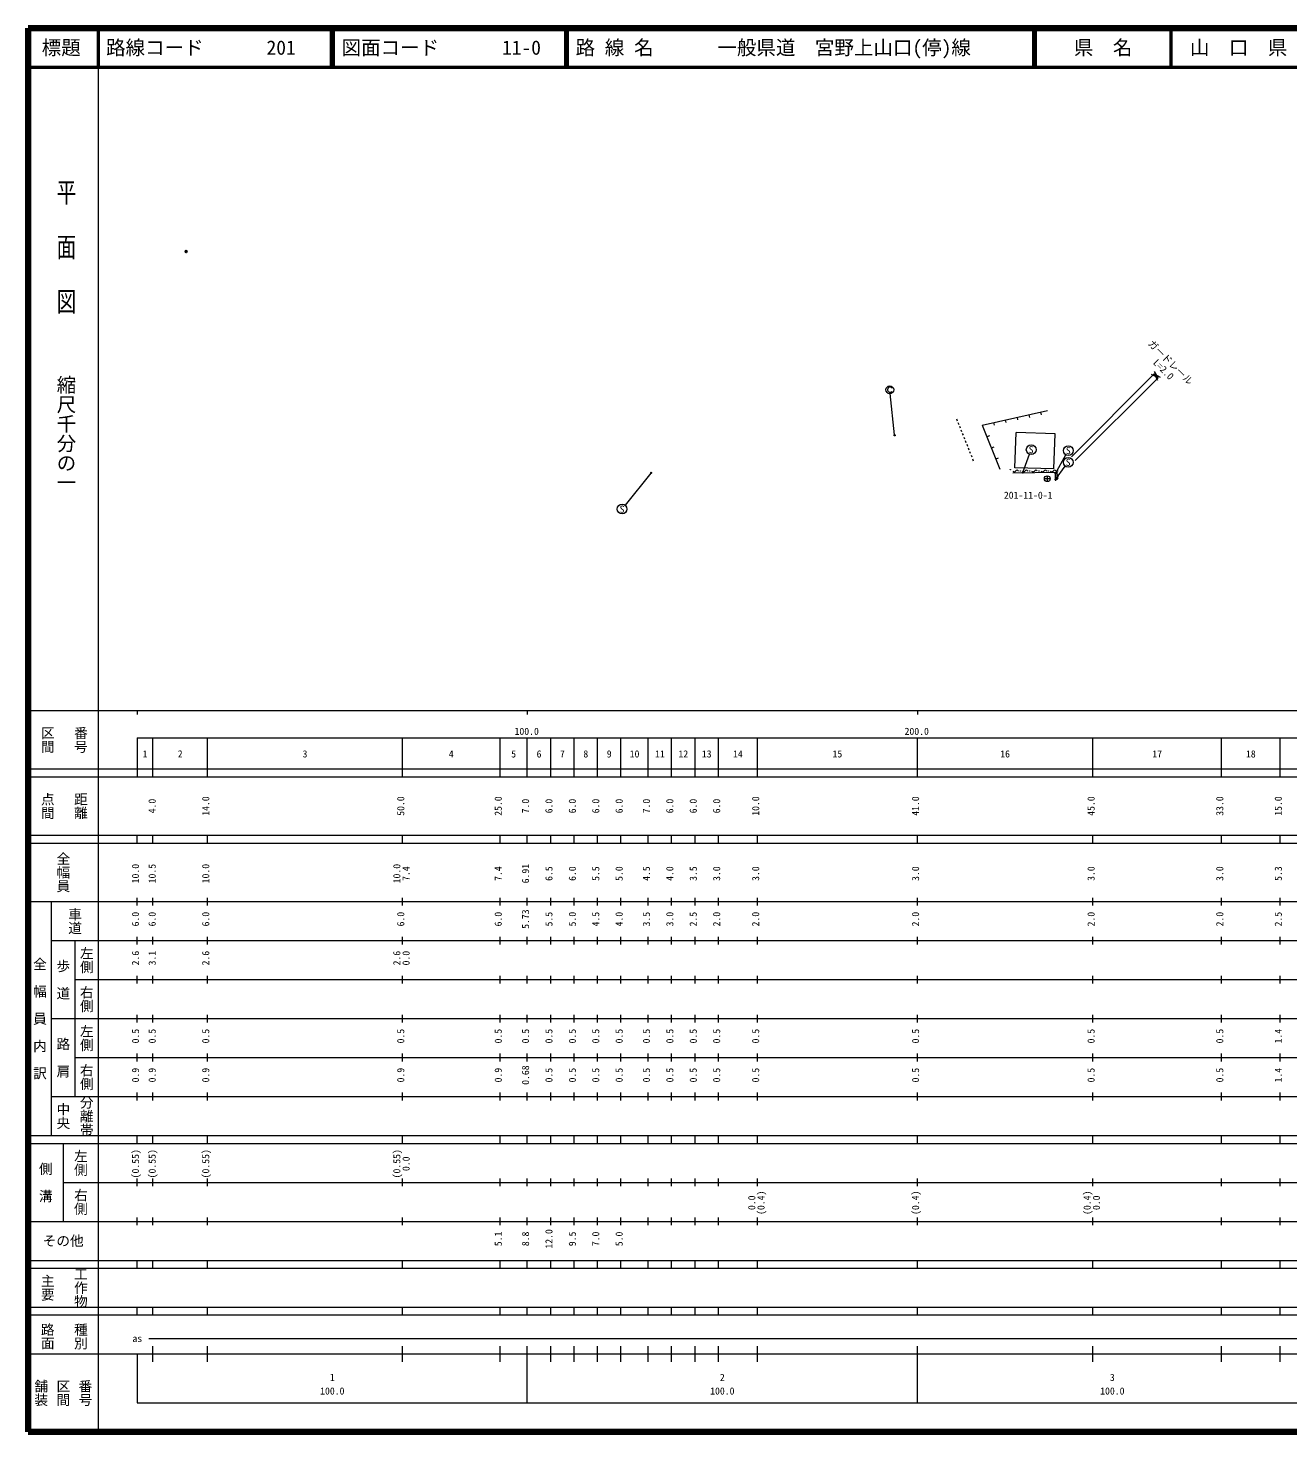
# Model space of a CAD drawing. Units: millimetres on the paper, with parts at other scales. Extents: x 40 to 680, y 20 to 380.
# Drawn here: x 40 to 363, y 20 to 380 of the extents above; entities that cross this region are included whole.
import ezdxf
from ezdxf.enums import TextEntityAlignment as Align

# ---------------------------------------------------------------- set-up
doc = ezdxf.new("R2010")
doc.units = ezdxf.units.MM
doc.header["$PDMODE"] = 32
doc.header["$PDSIZE"] = 0.5
for name, color, linetype, lineweight in [('M-BGD', 7, 'Continuous', 13), ('M-BMK-SRVR', 3, 'Continuous', 13), ('M-STR-HTXT', 7, 'Continuous', 13), ('M-STR-STRC', 7, 'Continuous', 13), ('M-TTL', 2, 'Continuous', 140), ('M-TTL-BAND', 7, 'Continuous', 13), ('M-TTL-LINE', 7, 'Continuous', 50)]:
    doc.layers.add(name, color=color, linetype=linetype, lineweight=lineweight)
doc.layers.add('M-OTRS', color=6, linetype='Continuous')
doc.layers.add('M-TTL-TXT', color=7, linetype='Continuous')
doc.styles.add('@ＭＳ ゴシック', font='')
doc.styles.add('ＭＳ ゴシック', font='')
doc.styles.get('@ＭＳ ゴシック').set_extended_font_data('@MS Gothic')
doc.styles.get('ＭＳ ゴシック').set_extended_font_data('MS Gothic')

msp = doc.modelspace()

# ---------------------------------------------------------------- linework, layer by layer
at = {"layer": 'M-BGD'}
for p, q in [((284.617, 278.167), (301.352, 281.904)), ((296.813, 280.173), (296.662, 280.856)), ((299.825, 280.845), (299.673, 281.529)), ((278.031, 279.817), (278.236, 279.307)), ((278.422, 278.842), (278.607, 278.378)), ((278.793, 277.914), (278.979, 277.45)), ((284.617, 278.167), (289.132, 266.879)), ((287.78, 278.156), (287.628, 278.839)), ((290.791, 278.828), (290.639, 279.511)), ((293.802, 279.5), (293.65, 280.184)), ((279.164, 276.986), (279.35, 276.521)), ((279.536, 276.057), (279.722, 275.593)), ((279.907, 275.129), (280.093, 274.665)), ((280.279, 274.2), (280.465, 273.736)), ((286.471, 275.415), (285.821, 275.156)), ((293.029, 267.271), (293.326, 276.266)), ((303.32, 275.937), (293.326, 276.266)), ((303.024, 266.942), (303.32, 275.937)), ((280.65, 273.272), (280.836, 272.808)), ((281.022, 272.343), (281.208, 271.879)), ((281.393, 271.415), (281.579, 270.951)), ((281.765, 270.487), (281.951, 270.022)), ((287.617, 272.55), (286.967, 272.291)), ((282.136, 269.558), (282.341, 269.047)), ((288.763, 269.686), (288.113, 269.427)), ((303.024, 266.942), (293.029, 267.271)), ((292.496, 265.956), (303.746, 266.116)), ((303.746, 266.116), (303.746, 264.116))]:
    msp.add_line(p, q, dxfattribs=at)
for centre in [(291.818, 266.771), (294.411, 266.413), (296.811, 266.413), (299.211, 266.413), (301.611, 266.413), (304.011, 266.413), (303.951, 264.459)]:
    msp.add_circle(centre, 0.05, dxfattribs=at)
for centre, radius, start, end in [((292.836, 266.664), 0.452, 213.85503, 326.14497), ((293.586, 266.161), 0.452, 33.85503, 146.14497), ((295.236, 266.664), 0.452, 213.85503, 326.14497), ((295.986, 266.161), 0.452, 33.85503, 146.14497), ((297.636, 266.664), 0.452, 213.85503, 326.14497), ((298.386, 266.161), 0.452, 33.85503, 146.14497), ((300.036, 266.664), 0.452, 213.85503, 326.14497), ((300.786, 266.161), 0.452, 33.85503, 146.14497), ((302.436, 266.664), 0.452, 213.85503, 326.14497), ((303.186, 266.161), 0.452, 33.85503, 146.14497), ((304.136, 265.771), 0.385, 118.69866, 241.30134), ((303.766, 265.096), 0.385, 298.69866, 61.30134)]:
    msp.add_arc(centre, radius, start, end, dxfattribs=at)
at = {"layer": 'M-BMK-SRVR'}
for p, q in [((302.065, 264.442), (300.565, 264.442)), ((301.315, 265.192), (301.315, 263.692))]:
    msp.add_line(p, q, dxfattribs=at)
msp.add_circle((301.315, 264.442), 0.75, dxfattribs=at)
at = {"layer": 'M-OTRS'}
msp.add_point((80.504, 322.675), dxfattribs=at)
at = {"layer": 'M-STR-HTXT'}
for p, q in [((329.717, 290.288), (328.826, 291.943)), ((307.497, 270.082), (328.71, 291.295)), ((308.504, 269.075), (329.717, 290.288)), ((329.717, 290.288), (328.062, 291.179)), ((328.71, 291.295), (329.717, 290.288)), ((328.71, 291.295), (329.552, 289.732)), ((328.71, 291.295), (330.273, 290.453))]:
    msp.add_line(p, q, dxfattribs=at)
at = {"layer": 'M-STR-STRC'}
for p, q in [((260.47, 287.432), (260.518, 287.651)), ((260.474, 287.101), (260.47, 287.432)), ((260.525, 286.89), (260.474, 287.101)), ((260.518, 287.651), (260.571, 287.719)), ((260.639, 286.723), (260.525, 286.89)), ((260.571, 287.719), (260.684, 287.876)), ((260.747, 286.617), (260.639, 286.723)), ((260.684, 287.876), (260.838, 287.984)), ((260.864, 286.562), (260.747, 286.617)), ((260.838, 287.984), (261.117, 287.99)), ((261.139, 286.566), (260.864, 286.562)), ((262.167, 275.714), (261.041, 286.253)), ((261.117, 287.99), (261.279, 287.94)), ((261.3, 286.62), (261.139, 286.566)), ((261.279, 287.94), (261.391, 287.832)), ((261.409, 286.736), (261.3, 286.62)), ((261.391, 287.832), (261.452, 287.664)), ((261.457, 286.838), (261.409, 286.736)), ((262.221, 275.615), (262.152, 275.534)), ((295.042, 265.998), (296.764, 270.692)), ((303.447, 265.804), (306.111, 270.544)), ((303.447, 264.227), (305.944, 267.622)), ((199.692, 265.835), (193.09, 257.625)), ((199.82, 265.984), (199.749, 265.904)), ((303.342, 265.928), (303.342, 264.098))]:
    msp.add_line(p, q, dxfattribs=at)
for centre, radius in [((260.935, 287.247), 1), ((260.935, 287.247), 1), ((262.182, 275.574), 0.14), ((262.182, 275.574), 0.11), ((262.182, 275.574), 0.0802), ((262.182, 275.574), 0.0501), ((262.182, 275.574), 0.02), ((297.195, 271.865), 1.25), ((306.723, 271.634), 1.25), ((306.685, 268.629), 1.25), ((199.779, 265.944), 0.14), ((199.779, 265.944), 0.11), ((199.779, 265.944), 0.0802), ((199.779, 265.944), 0.0501), ((199.779, 265.944), 0.02), ((295.042, 265.998), 0.14), ((295.042, 265.998), 0.11), ((295.042, 265.998), 0.0802), ((295.042, 265.998), 0.0501), ((295.042, 265.998), 0.02), ((303.447, 265.804), 0.1), ((303.447, 264.227), 0.1), ((192.307, 256.65), 1.25)]:
    msp.add_circle(centre, radius, dxfattribs=at)
for points in [[(303.342, 265.928), (303.364, 265.971), (303.388, 266.016), (303.441, 266.026), (303.497, 266.036), (303.535, 265.996), (303.57, 265.96)], [(303.342, 264.098), (303.374, 264.061), (303.403, 264.025), (303.455, 264.027), (303.503, 264.028), (303.53, 264.056), (303.561, 264.089)]]:
    msp.add_open_spline(points, degree=3, knots=[0, 0, 0, 0, 1, 1, 1, 2, 2, 2, 2], dxfattribs=at)
at = {"layer": 'M-TTL'}
for p, q in [((40, 380), (40, 20)), ((680, 380), (40, 380)), ((40, 20), (680, 20))]:
    msp.add_line(p, q, dxfattribs=at)
at = {"layer": 'M-TTL-BAND'}
for p, q in [((58, 370), (58, 20)), ((40, 205), (579, 205)), ((68, 205), (68, 204)), ((168, 205), (168, 204)), ((268, 205), (268, 204)), ((68, 198), (579, 198)), ((68, 198), (68, 188)), ((72, 188), (72, 198)), ((86, 188), (86, 198)), ((136, 188), (136, 198)), ((161, 188), (161, 198)), ((168, 188), (168, 198)), ((174, 188), (174, 198)), ((180, 188), (180, 198)), ((186, 188), (186, 198)), ((192, 188), (192, 198)), ((199, 188), (199, 198)), ((205, 188), (205, 198)), ((211, 188), (211, 198)), ((217, 188), (217, 198)), ((227, 188), (227, 198)), ((268, 188), (268, 198)), ((313, 188), (313, 198)), ((346, 188), (346, 198)), ((361, 188), (361, 198)), ((40, 190), (579, 190)), ((40, 188), (579, 188)), ((40, 173), (579, 173)), ((68, 171), (68, 173)), ((72, 171), (72, 173)), ((86, 171), (86, 173)), ((136, 171), (136, 173)), ((161, 171), (161, 173)), ((168, 171), (168, 173)), ((174, 171), (174, 173)), ((180, 171), (180, 173)), ((186, 171), (186, 173)), ((192, 171), (192, 173)), ((199, 171), (199, 173)), ((205, 171), (205, 173)), ((211, 171), (211, 173)), ((217, 171), (217, 173)), ((227, 171), (227, 173)), ((268, 171), (268, 173)), ((313, 171), (313, 173)), ((346, 171), (346, 173)), ((361, 171), (361, 173)), ((40, 171), (579, 171)), ((40, 156), (579, 156)), ((46, 96), (46, 156)), ((68, 155), (68, 157)), ((72, 155), (72, 157)), ((86, 155), (86, 157)), ((136, 155), (136, 157)), ((161, 155), (161, 157)), ((168, 155), (168, 157)), ((174, 155), (174, 157)), ((180, 155), (180, 157)), ((186, 155), (186, 157)), ((192, 155), (192, 157)), ((199, 155), (199, 157)), ((205, 155), (205, 157)), ((211, 155), (211, 157)), ((217, 155), (217, 157)), ((227, 155), (227, 157)), ((268, 155), (268, 157)), ((313, 155), (313, 157)), ((346, 155), (346, 157)), ((361, 155), (361, 157)), ((46, 146), (579, 146)), ((52, 146), (52, 106)), ((68, 145), (68, 147)), ((72, 145), (72, 147)), ((86, 145), (86, 147)), ((136, 145), (136, 147)), ((161, 145), (161, 147)), ((168, 145), (168, 147)), ((174, 145), (174, 147)), ((180, 145), (180, 147)), ((186, 145), (186, 147)), ((192, 145), (192, 147)), ((199, 145), (199, 147)), ((205, 145), (205, 147)), ((211, 145), (211, 147)), ((217, 145), (217, 147)), ((227, 145), (227, 147)), ((268, 145), (268, 147)), ((313, 145), (313, 147)), ((346, 145), (346, 147)), ((361, 145), (361, 147)), ((68, 135), (68, 137)), ((72, 135), (72, 137)), ((86, 135), (86, 137)), ((136, 135), (136, 137)), ((161, 135), (161, 137)), ((168, 135), (168, 137)), ((174, 135), (174, 137)), ((180, 135), (180, 137)), ((186, 135), (186, 137)), ((192, 135), (192, 137)), ((199, 135), (199, 137)), ((205, 135), (205, 137)), ((211, 135), (211, 137)), ((217, 135), (217, 137)), ((227, 135), (227, 137)), ((268, 135), (268, 137)), ((313, 135), (313, 137)), ((346, 135), (346, 137)), ((361, 135), (361, 137)), ((52, 136), (579, 136)), ((46, 126), (579, 126)), ((68, 125), (68, 127)), ((72, 125), (72, 127)), ((86, 125), (86, 127)), ((136, 125), (136, 127)), ((161, 125), (161, 127)), ((168, 125), (168, 127)), ((174, 125), (174, 127)), ((180, 125), (180, 127)), ((186, 125), (186, 127)), ((192, 125), (192, 127)), ((199, 125), (199, 127)), ((205, 125), (205, 127)), ((211, 125), (211, 127)), ((217, 125), (217, 127)), ((227, 125), (227, 127)), ((268, 125), (268, 127)), ((313, 125), (313, 127)), ((346, 125), (346, 127)), ((361, 125), (361, 127)), ((52, 116), (579, 116)), ((68, 115), (68, 117)), ((72, 115), (72, 117)), ((86, 115), (86, 117)), ((136, 115), (136, 117)), ((161, 115), (161, 117)), ((168, 115), (168, 117)), ((174, 115), (174, 117)), ((180, 115), (180, 117)), ((186, 115), (186, 117)), ((192, 115), (192, 117)), ((199, 115), (199, 117)), ((205, 115), (205, 117)), ((211, 115), (211, 117)), ((217, 115), (217, 117)), ((227, 115), (227, 117)), ((268, 115), (268, 117)), ((313, 115), (313, 117)), ((346, 115), (346, 117)), ((361, 115), (361, 117)), ((46, 106), (579, 106)), ((68, 105), (68, 107)), ((72, 105), (72, 107)), ((86, 105), (86, 107)), ((136, 105), (136, 107)), ((161, 105), (161, 107)), ((168, 105), (168, 107)), ((174, 105), (174, 107)), ((180, 105), (180, 107)), ((186, 105), (186, 107)), ((192, 105), (192, 107)), ((199, 105), (199, 107)), ((205, 105), (205, 107)), ((211, 105), (211, 107)), ((217, 105), (217, 107)), ((227, 105), (227, 107)), ((268, 105), (268, 107)), ((313, 105), (313, 107)), ((346, 105), (346, 107)), ((361, 105), (361, 107)), ((40, 96), (579, 96)), ((40, 94), (579, 94)), ((49, 94), (49, 74)), ((68, 94), (68, 96)), ((72, 94), (72, 96)), ((86, 94), (86, 96)), ((136, 94), (136, 96)), ((161, 94), (161, 96)), ((168, 94), (168, 96)), ((174, 94), (174, 96)), ((180, 94), (180, 96)), ((186, 94), (186, 96)), ((192, 94), (192, 96)), ((199, 94), (199, 96)), ((205, 94), (205, 96)), ((211, 94), (211, 96)), ((217, 94), (217, 96)), ((227, 94), (227, 96)), ((268, 94), (268, 96)), ((313, 94), (313, 96)), ((346, 94), (346, 96)), ((361, 94), (361, 96)), ((49, 84), (579, 84)), ((68, 83), (68, 85)), ((72, 83), (72, 85)), ((86, 83), (86, 85)), ((136, 83), (136, 85)), ((161, 83), (161, 85)), ((168, 83), (168, 85)), ((174, 83), (174, 85)), ((180, 83), (180, 85)), ((186, 83), (186, 85)), ((192, 83), (192, 85)), ((199, 83), (199, 85)), ((205, 83), (205, 85)), ((211, 83), (211, 85)), ((217, 83), (217, 85)), ((227, 83), (227, 85)), ((268, 83), (268, 85)), ((313, 83), (313, 85)), ((346, 83), (346, 85)), ((361, 83), (361, 85)), ((40, 74), (579, 74)), ((68, 73), (68, 75)), ((72, 73), (72, 75)), ((86, 73), (86, 75)), ((136, 73), (136, 75)), ((161, 73), (161, 75)), ((168, 73), (168, 75)), ((174, 73), (174, 75)), ((180, 73), (180, 75)), ((186, 73), (186, 75)), ((192, 73), (192, 75)), ((199, 73), (199, 75)), ((205, 73), (205, 75)), ((211, 73), (211, 75)), ((217, 73), (217, 75)), ((227, 73), (227, 75)), ((268, 73), (268, 75)), ((313, 73), (313, 75)), ((346, 73), (346, 75)), ((361, 73), (361, 75)), ((40, 64), (579, 64)), ((40, 62), (579, 62)), ((68, 62), (68, 64)), ((72, 62), (72, 64)), ((86, 62), (86, 64)), ((136, 62), (136, 64)), ((161, 62), (161, 64)), ((168, 62), (168, 64)), ((174, 62), (174, 64)), ((180, 62), (180, 64)), ((186, 62), (186, 64)), ((192, 62), (192, 64)), ((199, 62), (199, 64)), ((205, 62), (205, 64)), ((211, 62), (211, 64)), ((217, 62), (217, 64)), ((227, 62), (227, 64)), ((268, 62), (268, 64)), ((313, 62), (313, 64)), ((346, 62), (346, 64)), ((361, 62), (361, 64)), ((40, 52), (579, 52)), ((68, 50), (68, 52)), ((72, 50), (72, 52)), ((86, 50), (86, 52)), ((136, 50), (136, 52)), ((161, 50), (161, 52)), ((168, 50), (168, 52)), ((174, 50), (174, 52)), ((180, 50), (180, 52)), ((186, 50), (186, 52)), ((192, 50), (192, 52)), ((199, 50), (199, 52)), ((205, 50), (205, 52)), ((211, 50), (211, 52)), ((217, 50), (217, 52)), ((227, 50), (227, 52)), ((268, 50), (268, 52)), ((313, 50), (313, 52)), ((346, 50), (346, 52)), ((361, 50), (361, 52)), ((40, 50), (579, 50)), ((71, 44), (558, 44)), ((40, 40), (579, 40)), ((68, 40), (68, 27.5)), ((72, 38), (72, 42)), ((86, 38), (86, 42)), ((136, 38), (136, 42)), ((161, 38), (161, 42)), ((168, 27.5), (168, 42)), ((174, 38), (174, 42)), ((180, 38), (180, 42)), ((186, 38), (186, 42)), ((192, 38), (192, 42)), ((199, 38), (199, 42)), ((205, 38), (205, 42)), ((211, 38), (211, 42)), ((217, 38), (217, 42)), ((227, 38), (227, 42)), ((268, 27.5), (268, 42)), ((313, 38), (313, 42)), ((346, 38), (346, 42)), ((361, 38), (361, 42)), ((68, 27.5), (579, 27.5))]:
    msp.add_line(p, q, dxfattribs=at)
at = {"layer": 'M-TTL-LINE'}
for p, q in [((58, 380), (58, 370)), ((117.75, 380), (117.75, 370)), ((118.25, 380), (118.25, 370)), ((177.75, 380), (177.75, 370)), ((178.25, 380), (178.25, 370)), ((297.75, 380), (297.75, 370)), ((298.25, 380), (298.25, 370)), ((333, 380), (333, 370)), ((40, 370), (680, 370))]:
    msp.add_line(p, q, dxfattribs=at)

# ---------------------------------------------------------------- texts
at = {"layer": 'M-BMK-SRVR', "style": 'ＭＳ ゴシック'}
msp.add_text('201-11-0-1', height=1.833, dxfattribs=at).set_placement((290.179, 258.742), align=Align.BOTTOM_LEFT)
at = {"layer": 'M-STR-HTXT', "style": 'ＭＳ ゴシック'}
for s, p in [('ガードレール', (331.895, 293.253)), ('L=2.0', (330.084, 291.441))]:
    msp.add_text(s, height=1.833, rotation=315, dxfattribs=at).set_placement(p, align=Align.BOTTOM_CENTER)
at = {"layer": 'M-STR-STRC', "style": 'ＭＳ ゴシック'}
for rotation, p in [(0.018, (297.166, 271.894)), (0.018, (306.694, 271.662)), (0.018, (306.656, 268.657)), (180.018, (192.349, 256.64))]:
    msp.add_text('S', height=1.833, rotation=rotation, dxfattribs=at).set_placement(p, align=Align.MIDDLE_CENTER)
at = {"layer": 'M-TTL-BAND', "style": '@ＭＳ ゴシック', "width": 1.4}
msp.add_text('平  面  図', height=3.666, rotation=270, dxfattribs=at).set_placement((49.777, 306.475), align=Align.MIDDLE_RIGHT)
at = {"layer": 'M-TTL-BAND', "style": '@ＭＳ ゴシック'}
msp.add_text('縮尺千分の一', height=3.666, rotation=270, dxfattribs=at).set_placement((49.777, 261.03), align=Align.MIDDLE_RIGHT)
for s, p in [('区間', (45, 197.5)), ('番号', (53.5, 197.5)), ('点間', (45, 180.5)), ('距離', (53.5, 180.5)), ('全幅員', (49, 163.5)), ('車道', (52, 151)), ('左側', (55, 141)), ('全\u3000幅\u3000員\u3000内\u3000訳', (43, 126)), ('歩\u3000道', (49, 136)), ('右側', (55, 131)), ('左側', (55, 121)), ('路\u3000肩', (49, 116)), ('右側', (55, 111)), ('分離帯', (55, 101)), ('中央', (49, 101)), ('左側', (53.5, 89)), ('側\u3000溝', (44.5, 84)), ('右側', (53.5, 79)), ('工作物', (53.5, 57)), ('主要', (45, 57)), ('路面', (45, 44.5)), ('種別', (53.5, 44.5)), ('舗装', (43.333, 30)), ('区間', (49, 30)), ('番号', (54.667, 30))]:
    msp.add_text(s, height=2.566, rotation=270, dxfattribs=at).set_placement(p, align=Align.MIDDLE_CENTER)
at = {"layer": 'M-TTL-BAND', "style": 'ＭＳ ゴシック'}
for s, p in [('100.0', (167.844, 198.195)), ('200.0', (267.844, 198.195)), ('1', (70, 192.405)), ('2', (79, 192.405)), ('3', (111, 192.405)), ('4', (148.5, 192.405)), ('5', (164.5, 192.405)), ('6', (171, 192.405)), ('7', (177, 192.405)), ('8', (183, 192.405)), ('9', (189, 192.405)), ('10', (195.5, 192.405)), ('11', (202, 192.405)), ('12', (208, 192.405)), ('13', (214, 192.405)), ('14', (222, 192.405)), ('15', (247.5, 192.405)), ('16', (290.5, 192.405)), ('17', (329.5, 192.405)), ('18', (353.5, 192.405)), ('as', (68, 42.5)), ('1', (118, 32.523)), ('2', (218, 32.523)), ('3', (318, 32.523)), ('100.0', (118, 29.033)), ('100.0', (218, 29.033)), ('100.0', (318, 29.033))]:
    msp.add_text(s, height=1.833, dxfattribs=at).set_placement(p, align=Align.BOTTOM_CENTER)
for s, p in [('4.0', (73.269, 180.5)), ('14.0', (87, 180.5)), ('50.0', (137, 180.5)), ('25.0', (162, 180.5)), ('7.0', (169, 180.5)), ('6.0', (175, 180.5)), ('6.0', (181, 180.5)), ('6.0', (187, 180.5)), ('6.0', (193, 180.5)), ('7.0', (200, 180.5)), ('6.0', (206, 180.5)), ('6.0', (212, 180.5)), ('6.0', (218, 180.5)), ('10.0', (228, 180.5)), ('41.0', (269, 180.5)), ('45.0', (314, 180.5)), ('33.0', (347, 180.5)), ('15.0', (362, 180.5)), ('10.0', (69, 163.174)), ('10.5', (73.269, 163.174)), ('10.0', (87, 163.174)), ('10.0', (136, 163.174)), ('7.4', (138.37, 163.174)), ('7.4', (162, 163.174)), ('6.91', (169, 163.174)), ('6.5', (175, 163.174)), ('6.0', (181, 163.174)), ('5.5', (187, 163.174)), ('5.0', (193, 163.174)), ('4.5', (200, 163.174)), ('4.0', (206, 163.174)), ('3.5', (212, 163.174)), ('3.0', (218, 163.174)), ('3.0', (228, 163.174)), ('3.0', (269, 163.174)), ('3.0', (314, 163.174)), ('3.0', (347, 163.174)), ('5.3', (362, 163.174)), ('6.0', (69, 151.5)), ('6.0', (73.269, 151.5)), ('6.0', (87, 151.5)), ('6.0', (137, 151.5)), ('6.0', (162, 151.5)), ('5.73', (169, 151.5)), ('5.5', (175, 151.5)), ('5.0', (181, 151.5)), ('4.5', (187, 151.5)), ('4.0', (193, 151.5)), ('3.5', (200, 151.5)), ('3.0', (206, 151.5)), ('2.5', (212, 151.5)), ('2.0', (218, 151.5)), ('2.0', (228, 151.5)), ('2.0', (269, 151.5)), ('2.0', (314, 151.5)), ('2.0', (347, 151.5)), ('2.5', (362, 151.5)), ('2.6', (69, 141.5)), ('3.1', (73.269, 141.5)), ('2.6', (87, 141.5)), ('2.6', (136, 141.5)), ('0.0', (138.37, 141.5)), ('0.5', (69, 121.5)), ('0.5', (73.269, 121.5)), ('0.5', (87, 121.5)), ('0.5', (137, 121.5)), ('0.5', (162, 121.5)), ('0.5', (169, 121.5)), ('0.5', (175, 121.5)), ('0.5', (181, 121.5)), ('0.5', (187, 121.5)), ('0.5', (193, 121.5)), ('0.5', (200, 121.5)), ('0.5', (206, 121.5)), ('0.5', (212, 121.5)), ('0.5', (218, 121.5)), ('0.5', (228, 121.5)), ('0.5', (269, 121.5)), ('0.5', (314, 121.5)), ('0.5', (347, 121.5)), ('1.4', (362, 121.5)), ('0.9', (69, 111.5)), ('0.9', (73.269, 111.5)), ('0.9', (87, 111.5)), ('0.9', (137, 111.5)), ('0.9', (162, 111.5)), ('0.68', (169, 111.5)), ('0.5', (175, 111.5)), ('0.5', (181, 111.5)), ('0.5', (187, 111.5)), ('0.5', (193, 111.5)), ('0.5', (200, 111.5)), ('0.5', (206, 111.5)), ('0.5', (212, 111.5)), ('0.5', (218, 111.5)), ('0.5', (228, 111.5)), ('0.5', (269, 111.5)), ('0.5', (314, 111.5)), ('0.5', (347, 111.5)), ('1.4', (362, 111.5)), ('(0.55)', (69, 88.764)), ('(0.55)', (73.269, 88.764)), ('(0.55)', (87, 88.764)), ('(0.55)', (136, 88.764)), ('0.0', (138.37, 88.764)), ('0.0', (227, 78.764)), ('(0.4)', (229.37, 78.764)), ('(0.4)', (269, 78.764)), ('(0.4)', (313, 78.764)), ('0.0', (315.37, 78.764)), ('5.1', (162, 69.5)), ('8.8', (169, 69.5)), ('12.0', (175, 69.5)), ('9.5', (181, 69.5)), ('7.0', (187, 69.5)), ('5.0', (193, 69.5))]:
    msp.add_text(s, height=1.833, rotation=90, dxfattribs=at).set_placement(p, align=Align.BOTTOM_CENTER)
msp.add_text('その他', height=2.566, dxfattribs=at).set_placement((49, 69), align=Align.MIDDLE_CENTER)
at = {"layer": 'M-TTL-TXT', "style": 'ＭＳ ゴシック'}
for s, p in [('標題', (48.5, 375)), ('県\u3000名', (315.625, 375)), ('山\u3000口\u3000県', (350.375, 375))]:
    msp.add_text(s, height=3.666, dxfattribs=at).set_placement(p, align=Align.MIDDLE_CENTER)
for s, p in [('路線コード', (60, 375)), ('201', (101.142, 375)), ('図面コード', (120.38, 375)), ('11-0', (161.521, 375)), ('路 線 名', (180.38, 375)), ('一般県道\u3000宮野上山口(停)線', (216.734, 375))]:
    msp.add_text(s, height=3.666, dxfattribs=at).set_placement(p, align=Align.MIDDLE_LEFT)

doc.saveas('drawing.dxf')
